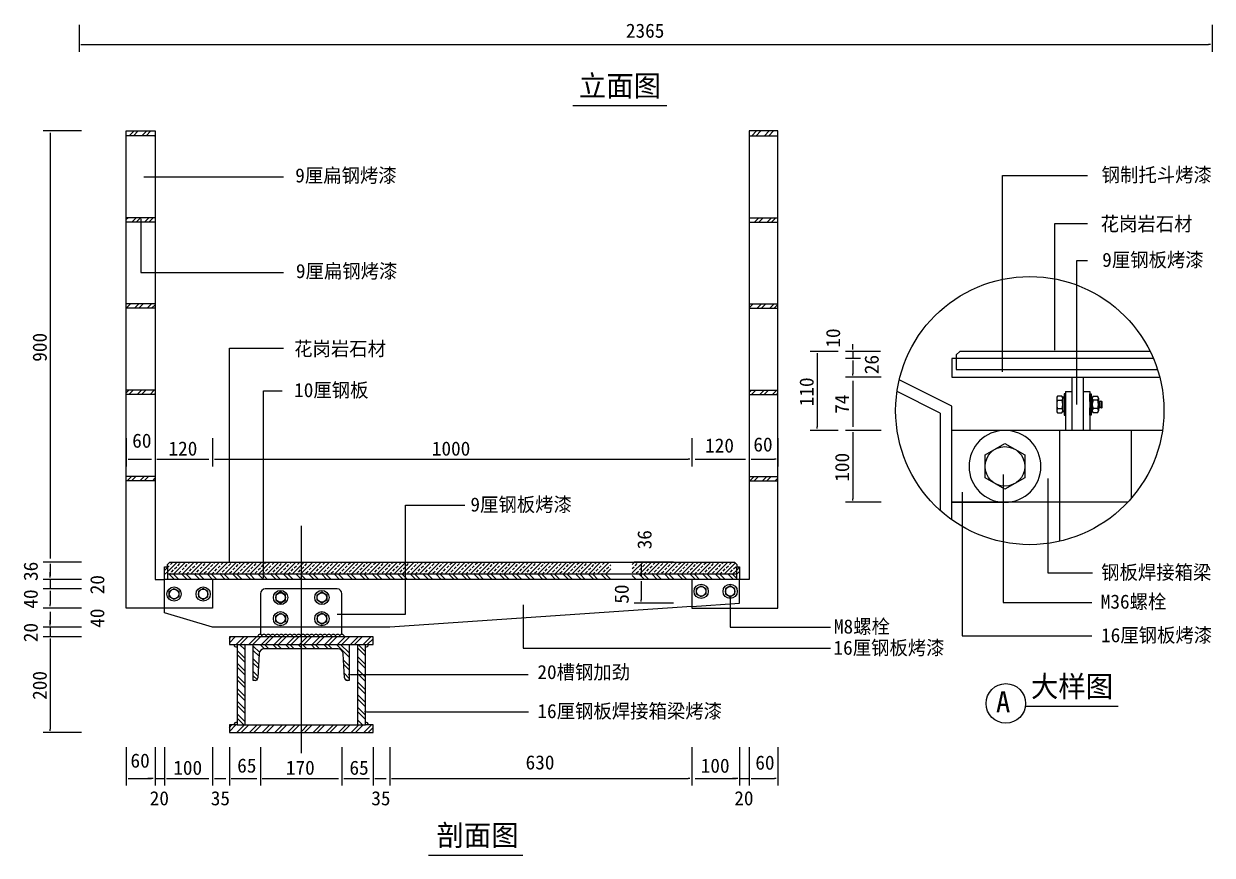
# Model space of a CAD drawing. Header units: metres. Extents: x 14945 to 17595, y 15171 to 18685.
# Drawn here: x 15114 to 17595, y 15171 to 16906 of the extents above; entities that cross this region are included whole.
import ezdxf

# ---------------------------------------------------------------- set-up
doc = ezdxf.new("R2010")
doc.units = ezdxf.units.M
for name, color, linetype in [('3', 3, 'Continuous'), ('4', 4, 'Continuous'), ('7', 7, 'Continuous'), ('BH', 3, 'Continuous'), ('DIM', 3, 'Continuous'), ('TEXT', 3, 'Continuous')]:
    doc.layers.add(name, color=color, linetype=linetype)

# ---------------------------------------------------------------- blocks, each defined once
blk = doc.blocks.new('_DOT')
at = {"color": 0, "linetype": 'ByBlock'}
blk.add_line((-0.5, 0), (-1, 0), dxfattribs=at)
blk = doc.blocks.new('DOT')
at = {"color": 0, "linetype": 'ByBlock'}
blk.add_line((-0.35, 0), (-1, 0), dxfattribs=at)
blk.add_lwpolyline([(-0.17, 0, 1), (0.17, 0, 1)], format="xyb", close=True, dxfattribs=at)

msp = doc.modelspace()

# ---------------------------------------------------------------- linework, layer by layer
for p, q in [((15365.12, 16586.76), (15370, 16586.76)), ((15358.5, 16498.75), (15358.5, 16493.88)), ((17266.5, 16224.96), (17266.5, 16229.83)), ((17157.4, 16179.51), (17157.4, 16184.38)), ((17312.25, 16111.81), (17312.25, 16116.68)), ((15543.75, 15781.26), (15543.75, 15786.14)), ((15614.63, 15749.06), (15614.63, 15753.94)), ((15768.8, 15673.96), (15773.67, 15673.96))]:
    msp.add_line(p, q)
at = {"layer": '3'}
for p, q in [((17060.28, 16207.33), (17060.28, 16184.83)), ((17060.28, 16184.83), (17480.41, 16184.83)), ((17270.28, 16124.84), (17270.28, 16124.84)), ((17270.28, 16124.84), (17270.28, 16098.59)), ((17281.28, 16128.94), (17272.03, 16128.95)), ((17285.66, 16126.44), (17283.03, 16126.44)), ((17283.03, 16126.44), (17283.03, 16124.28)), ((17283.03, 16098.96), (17283.03, 16124.28)), ((17288.28, 16133.94), (17285.66, 16133.94)), ((17285.66, 16133.94), (17285.66, 16126.44)), ((17285.66, 16126.44), (17285.66, 16096.8)), ((17288.28, 16117.71), (17288.28, 16133.94)), ((17339.28, 16117.71), (17339.28, 16133.94)), ((17339.28, 16133.94), (17341.91, 16133.94)), ((17341.91, 16133.94), (17341.91, 16126.44)), ((17341.91, 16126.44), (17341.91, 16096.8)), ((17341.91, 16126.44), (17344.53, 16126.44)), ((17344.53, 16126.44), (17344.53, 16124.28)), ((17344.53, 16098.96), (17344.53, 16124.28)), ((17346.28, 16128.94), (17355.53, 16128.95)), ((17357.28, 16124.66), (17357.28, 16119.13)), ((17271.78, 16120.29), (17281.53, 16120.28)), ((17271.78, 16102.97), (17281.53, 16102.96)), ((17283.03, 16098.96), (17283.03, 16096.8)), ((17288.28, 16089.3), (17288.28, 16104.47)), ((17339.28, 16089.3), (17339.28, 16104.47)), ((17344.53, 16098.96), (17344.53, 16096.8)), ((17355.78, 16120.29), (17346.03, 16120.28)), ((17355.78, 16102.97), (17346.03, 16102.96)), ((17357.28, 16119.13), (17358.53, 16104.13)), ((17357.28, 16119.13), (17357.28, 16104.69)), ((17357.28, 16119.13), (17359.9, 16117.94)), ((17358.53, 16104.13), (17357.28, 16104.69)), ((17357.28, 16104.69), (17357.28, 16098.59)), ((17360.91, 16105.32), (17358.53, 16104.13)), ((17359.9, 16117.94), (17362.28, 16119.13)), ((17360.91, 16105.32), (17359.9, 16117.94)), ((17363.53, 16104.13), (17360.91, 16105.32)), ((17362.28, 16119.13), (17363.53, 16104.13)), ((17362.28, 16119.13), (17364.78, 16117.99)), ((17364.78, 16104.75), (17363.53, 16104.13)), ((17364.78, 16117.99), (17364.78, 16104.75)), ((17272.03, 16094.31), (17281.28, 16094.3)), ((17283.03, 16096.8), (17285.66, 16096.8)), ((17285.66, 16096.8), (17285.66, 16089.3)), ((17285.66, 16089.3), (17288.28, 16089.3)), ((17341.91, 16089.3), (17339.28, 16089.3)), ((17344.53, 16096.8), (17341.91, 16096.8)), ((17341.91, 16096.8), (17341.91, 16089.3)), ((17355.53, 16094.31), (17346.28, 16094.3)), ((15693.5, 15858.08), (15693.5, 15383.85)), ((15408.5, 15686.44), (15408.5, 15746.44)), ((15418.18, 15721.55), (15428.18, 15727.32)), ((15428.18, 15727.32), (15438.18, 15721.55)), ((15488.82, 15727.32), (15478.82, 15721.55)), ((15498.82, 15721.55), (15488.82, 15727.32)), ((16518.18, 15727.21), (16528.18, 15732.99)), ((16518.18, 15715.66), (16518.18, 15727.21)), ((16528.18, 15732.99), (16538.18, 15727.21)), ((16538.18, 15727.21), (16538.18, 15715.66)), ((16588.82, 15732.99), (16578.82, 15727.21)), ((16578.82, 15727.21), (16578.82, 15715.66)), ((16598.82, 15727.21), (16588.82, 15732.99)), ((16598.82, 15715.66), (16598.82, 15727.21)), ((16608.5, 15696.44), (16608.5, 15746.44)), ((15418.18, 15710), (15418.18, 15721.55)), ((15428.18, 15704.23), (15418.18, 15710)), ((15438.18, 15710), (15428.18, 15704.23)), ((15438.18, 15721.55), (15438.18, 15710)), ((15478.82, 15721.55), (15478.82, 15710)), ((15478.82, 15710), (15488.82, 15704.23)), ((15488.82, 15704.23), (15498.82, 15710)), ((15498.82, 15710), (15498.82, 15721.55)), ((15650.36, 15720.18), (15640.36, 15714.41)), ((15640.36, 15714.41), (15640.36, 15702.86)), ((15640.36, 15702.86), (15650.36, 15697.08)), ((15660.37, 15714.41), (15650.36, 15720.18)), ((15650.36, 15697.08), (15660.37, 15702.86)), ((15660.37, 15702.86), (15660.37, 15714.41)), ((15726.64, 15714.41), (15736.64, 15720.18)), ((15726.64, 15702.86), (15726.64, 15714.41)), ((15736.64, 15697.08), (15726.64, 15702.86)), ((15736.64, 15720.18), (15746.64, 15714.41)), ((15746.64, 15702.86), (15736.64, 15697.08)), ((15746.64, 15714.41), (15746.64, 15702.86)), ((16528.18, 15709.89), (16518.18, 15715.66)), ((16538.18, 15715.66), (16528.18, 15709.89)), ((16578.82, 15715.66), (16588.82, 15709.89)), ((16588.82, 15709.89), (16598.82, 15715.66)), ((16508.5, 15689.59), (16608.5, 15696.44)), ((15640.36, 15670.02), (15650.36, 15675.79)), ((15640.36, 15658.47), (15640.36, 15670.02)), ((15650.36, 15652.69), (15640.36, 15658.47)), ((15650.36, 15675.79), (15660.37, 15670.02)), ((15660.37, 15658.47), (15650.36, 15652.69)), ((15660.37, 15670.02), (15660.37, 15658.47)), ((15736.64, 15675.79), (15726.64, 15670.02)), ((15726.64, 15670.02), (15726.64, 15658.47)), ((15726.64, 15658.47), (15736.64, 15652.69)), ((15746.64, 15670.02), (15736.64, 15675.79)), ((15736.64, 15652.69), (15746.64, 15658.47)), ((15746.64, 15658.47), (15746.64, 15670.02)), ((15778.5, 15646.44), (15608.5, 15646.44))]:
    msp.add_line(p, q, dxfattribs=at)
for centre, radius in [((17214.06, 16098.75), 279.91), ((17162.28, 15982.33), 41.25), ((15428.18, 15715.77), 14.88), ((15428.18, 15715.77), 10), ((15488.82, 15715.77), 14.88), ((15488.82, 15715.77), 10), ((16528.18, 15721.44), 14.88), ((16528.18, 15721.44), 10), ((16588.82, 15721.44), 14.88), ((16588.82, 15721.44), 10), ((15650.36, 15708.63), 14.88), ((15650.36, 15708.63), 10), ((15736.64, 15708.63), 14.88), ((15736.64, 15708.63), 10), ((15650.36, 15664.24), 14.88), ((15736.64, 15664.24), 14.88), ((15650.36, 15664.24), 10), ((15736.64, 15664.24), 10)]:
    msp.add_circle(centre, radius, dxfattribs=at)
for centre, radius, start, end in [((17276.2, 16124.75), 5.91, 134.75, 179.13), ((17280.71, 16125.92), 10.55, 188.88, 212.23), ((17276.61, 16124.53), 6.43, 357.79, 43.37), ((17272.61, 16125.91), 10.55, 327.77, 351.12), ((17350.95, 16124.53), 6.43, 136.63, 182.21), ((17354.96, 16125.91), 10.55, 188.88, 212.23), ((17351.37, 16124.75), 5.91, 359.19, 45.25), ((17346.86, 16125.92), 10.55, 327.77, 351.12), ((17275.37, 16099.34), 5.1, 134.7, 184.18), ((17275.64, 16098.28), 5.37, 176.72, 227.74), ((17296.03, 16111.63), 25.75, 160.35, 199.65), ((17276.36, 16098.81), 6.67, 317.51, 1.33), ((17257.28, 16111.62), 25.75, 340.35, 19.65), ((17277.94, 16099.33), 5.1, 355.82, 45.3), ((17349.62, 16099.33), 5.1, 134.7, 184.18), ((17370.28, 16111.62), 25.75, 160.35, 199.65), ((17351.2, 16098.81), 6.67, 178.67, 222.49), ((17351.92, 16098.28), 5.37, 312.26, 3.28), ((17331.53, 16111.63), 25.75, 340.35, 19.65), ((17352.19, 16099.34), 5.1, 355.82, 45.3), ((17162.28, 15982.33), 75, 90, 270), ((15607.57, 15626.79), 4.77, 35.4, 184.28), ((15615.73, 15625.83), 5.66, 37.14, 173.84), ((15624.76, 15625.83), 5.66, 37.14, 173.84), ((15633.79, 15625.83), 5.66, 37.14, 173.84), ((15642.82, 15625.83), 5.66, 37.14, 173.84), ((15651.85, 15625.83), 5.66, 37.14, 173.84), ((15660.88, 15625.83), 5.66, 37.14, 173.84), ((15669.91, 15625.83), 5.66, 37.14, 173.84), ((15678.94, 15625.83), 5.66, 37.14, 173.84), ((15687.97, 15625.83), 5.66, 37.14, 173.84), ((15697, 15625.83), 5.66, 37.14, 173.84), ((15706.03, 15625.83), 5.66, 37.14, 173.84), ((15715.06, 15625.83), 5.66, 37.14, 173.84), ((15724.09, 15625.83), 5.66, 37.14, 173.84), ((15733.12, 15625.83), 5.66, 37.14, 173.84), ((15742.15, 15625.83), 5.66, 37.14, 173.84), ((15751.18, 15625.83), 5.66, 37.14, 173.84), ((15760.21, 15625.83), 5.66, 37.14, 173.84), ((15769.24, 15625.83), 5.66, 37.14, 173.84), ((15778.27, 15625.83), 5.66, 6.16, 173.84), ((15557.9, 15609.68), 4.44, 173.26, 291.18), ((15829.11, 15609.68), 4.44, 248.82, 6.74), ((15557.9, 15443.19), 4.44, 68.82, 186.74), ((15829.11, 15443.19), 4.44, 353.26, 111.18)]:
    msp.add_arc(centre, radius, start, end, dxfattribs=at)
at = {"layer": '4'}
for p, q in [((17051.28, 16108.33), (16941.66, 16163.14)), ((17051.28, 15871.04), (17051.28, 16108.33)), ((17490.89, 16057.33), (17051.28, 16057.33)), ((17276.28, 16057.33), (17276.28, 15825.84)), ((17426.28, 15916.23), (17426.28, 16057.33)), ((17418.29, 15907.33), (17051.28, 15907.33)), ((16608.5, 15746.44), (15408.5, 15746.44)), ((15768.5, 15726.44), (15618.5, 15726.44)), ((15608.5, 15716.44), (15608.5, 15631.47)), ((15778.5, 15631.49), (15778.5, 15716.44)), ((15408.5, 15676.44), (15408.5, 15686.44)), ((15508.5, 15646.44), (15408.5, 15676.44)), ((16508.5, 15689.59), (15878.5, 15646.44)), ((15608.5, 15646.44), (15508.5, 15646.44)), ((15878.5, 15646.44), (15778.5, 15646.44)), ((15843.5, 15626.44), (15543.5, 15626.44)), ((15543.5, 15626.44), (15543.5, 15610.44)), ((15543.5, 15610.44), (15559.5, 15610.44)), ((15559.5, 15610.44), (15559.5, 15442.44)), ((15827.5, 15442.44), (15827.5, 15610.44)), ((15827.5, 15610.44), (15843.5, 15610.44)), ((15843.5, 15610.44), (15843.5, 15626.44)), ((15559.5, 15442.44), (15543.5, 15442.44)), ((15543.5, 15442.44), (15543.5, 15426.44)), ((15843.5, 15442.44), (15827.5, 15442.44)), ((15843.5, 15426.44), (15843.5, 15442.44)), ((15543.5, 15426.44), (15843.5, 15426.44))]:
    msp.add_line(p, q, dxfattribs=at)
for centre, start, end in [((15618.5, 15716.44), 90, 180), ((15768.5, 15716.44), 0, 90)]:
    msp.add_arc(centre, 10, start, end, dxfattribs=at)
at = {"layer": '7'}
for p, q in [((15328.5, 15686.44), (15328.5, 16682.44)), ((15328.5, 16682.44), (15388.5, 16682.44)), ((15388.5, 16672.38), (15328.5, 16672.38)), ((15388.5, 16682.44), (15388.5, 15746.44)), ((16688.5, 16682.44), (16628.5, 16682.44)), ((16628.5, 16682.44), (16628.5, 15746.44)), ((16628.5, 16672.38), (16688.5, 16672.38)), ((16688.5, 15686.44), (16688.5, 16682.44)), ((15388.5, 16501.38), (15328.5, 16501.38)), ((16628.5, 16501.38), (16688.5, 16501.38)), ((15388.5, 16492.38), (15328.5, 16492.38)), ((16628.5, 16492.38), (16688.5, 16492.38)), ((15388.5, 16321.38), (15328.5, 16321.38)), ((16628.5, 16321.38), (16688.5, 16321.38)), ((15388.5, 16312.38), (15328.5, 16312.38)), ((16628.5, 16312.38), (16688.5, 16312.38)), ((17067.78, 16222.33), (17060.28, 16214.83)), ((17465.21, 16222.33), (17067.78, 16222.33)), ((17472.05, 16207.33), (17051.28, 16207.33)), ((17051.28, 16207.33), (17051.28, 16168.33)), ((17060.28, 16214.83), (17060.28, 16207.33)), ((17051.28, 16168.33), (17485.18, 16168.33)), ((17301.78, 16168.33), (17301.78, 16057.33)), ((17325.78, 16168.33), (17325.78, 16057.33)), ((15388.5, 16141.38), (15328.5, 16141.38)), ((15388.5, 16132.38), (15328.5, 16132.38)), ((16628.5, 16141.38), (16688.5, 16141.38)), ((16628.5, 16132.38), (16688.5, 16132.38)), ((17027.28, 16093.5), (16937.01, 16138.64)), ((17288.28, 16138.33), (17288.28, 16057.33)), ((17288.28, 16138.33), (17301.78, 16138.33)), ((17325.78, 16138.33), (17339.28, 16138.33)), ((17339.28, 16138.33), (17339.28, 16057.33)), ((17027.28, 16093.5), (17027.28, 15890.27)), ((17162.28, 16057.33), (17051.28, 16057.33)), ((17121.03, 16006.15), (17162.28, 16029.96)), ((17162.28, 16029.96), (17203.53, 16006.15)), ((17121.03, 15958.51), (17121.03, 16006.15)), ((17203.53, 16006.15), (17203.53, 15958.51)), ((15388.5, 15961.38), (15328.5, 15961.38)), ((15388.5, 15952.38), (15328.5, 15952.38)), ((16628.5, 15961.38), (16688.5, 15961.38)), ((16628.5, 15952.38), (16688.5, 15952.38)), ((17162.28, 15934.7), (17121.03, 15958.51)), ((17203.53, 15958.51), (17162.28, 15934.7)), ((17051.28, 15907.33), (17162.28, 15907.33)), ((15414.5, 15777.44), (15419.5, 15782.44)), ((15414.5, 15772.44), (15414.5, 15777.44)), ((15419.5, 15782.44), (16597.5, 15782.44)), ((16597.5, 15782.44), (16602.5, 15777.44)), ((16602.5, 15777.44), (16602.5, 15772.44)), ((15408.5, 15746.44), (15408.5, 15772.44)), ((15408.5, 15772.44), (15414.5, 15772.44)), ((15414.5, 15772.44), (15414.5, 15746.44)), ((16602.5, 15757.44), (15414.5, 15757.44)), ((16602.5, 15746.44), (16602.5, 15772.44)), ((16602.5, 15772.44), (16608.5, 15772.44)), ((16608.5, 15772.44), (16608.5, 15746.44)), ((15388.5, 15746.44), (15408.5, 15746.44)), ((16608.5, 15746.44), (15408.5, 15746.44)), ((15508.5, 15746.44), (15508.5, 15686.44)), ((16508.5, 15746.44), (16508.5, 15686.44)), ((16628.5, 15746.44), (16608.5, 15746.44)), ((15508.5, 15686.44), (15328.5, 15686.44)), ((16508.5, 15686.44), (16688.5, 15686.44)), ((15559.5, 15610.44), (15827.5, 15610.44)), ((15575.5, 15610.44), (15575.5, 15442.44)), ((15593.5, 15535.44), (15593.5, 15610.44)), ((15593.5, 15610.44), (15793.5, 15610.44)), ((15793.5, 15610.44), (15793.5, 15535.44)), ((15811.5, 15442.44), (15811.5, 15610.44)), ((15605.75, 15591.05), (15602.96, 15540.63)), ((15770.27, 15601.44), (15616.73, 15601.44)), ((15784.04, 15540.63), (15781.25, 15591.05)), ((15597.47, 15535.44), (15593.5, 15535.44)), ((15793.5, 15535.44), (15789.53, 15535.44)), ((15559.5, 15442.44), (15827.5, 15442.44))]:
    msp.add_line(p, q, dxfattribs=at)
for centre, radius, start, end in [((17162.28, 15982.33), 75, 270, 90), ((15616.73, 15590.44), 11, 90, 176.82), ((15770.27, 15590.44), 11, 3.18, 90), ((15597.47, 15540.94), 5.5, 270, 356.82), ((15789.53, 15540.94), 5.5, 183.18, 270)]:
    msp.add_arc(centre, radius, start, end, dxfattribs=at)
at = {"layer": 'BH'}
for p, q in [((15334.55, 16672.38), (15344.61, 16682.44)), ((15343.39, 16672.38), (15353.45, 16682.44)), ((15361.06, 16672.38), (15371.13, 16682.44)), ((15369.9, 16672.38), (15379.96, 16682.44)), ((15387.58, 16672.38), (15388.5, 16673.3)), ((16633.86, 16672.38), (16643.92, 16682.44)), ((16642.69, 16672.38), (16652.76, 16682.44)), ((16660.37, 16672.38), (16670.43, 16682.44)), ((16669.21, 16672.38), (16679.27, 16682.44)), ((16686.89, 16672.38), (16688.5, 16673.99)), ((15328.5, 16498.39), (15331.48, 16501.38)), ((15340.16, 16492.38), (15349.16, 16501.38)), ((15349, 16492.38), (15358, 16501.38)), ((15366.68, 16492.38), (15375.68, 16501.38)), ((15375.52, 16492.38), (15384.52, 16501.38)), ((16628.5, 16499.08), (16630.79, 16501.38)), ((16639.47, 16492.38), (16648.47, 16501.38)), ((16648.31, 16492.38), (16657.31, 16501.38)), ((16665.99, 16492.38), (16674.99, 16501.38)), ((16674.83, 16492.38), (16683.83, 16501.38)), ((15328.5, 16312.78), (15337.1, 16321.38)), ((15345.78, 16312.38), (15354.78, 16321.38)), ((15354.62, 16312.38), (15363.62, 16321.38)), ((15372.29, 16312.38), (15381.29, 16321.38)), ((16628.5, 16313.47), (16636.41, 16321.38)), ((16645.09, 16312.38), (16654.09, 16321.38)), ((16653.92, 16312.38), (16662.92, 16321.38)), ((16671.6, 16312.38), (16680.6, 16321.38)), ((15381.13, 16312.38), (15388.5, 16319.74)), ((16680.44, 16312.38), (16688.5, 16320.44)), ((15328.5, 16136), (15333.88, 16141.38)), ((15333.72, 16132.38), (15342.72, 16141.38)), ((15351.39, 16132.38), (15360.39, 16141.38)), ((15360.23, 16132.38), (15369.23, 16141.38)), ((15377.91, 16132.38), (15386.91, 16141.38)), ((15386.75, 16132.38), (15388.5, 16134.13)), ((16628.5, 16136.69), (16633.19, 16141.38)), ((16633.02, 16132.38), (16642.02, 16141.38)), ((16650.7, 16132.38), (16659.7, 16141.38)), ((16659.54, 16132.38), (16668.54, 16141.38)), ((16677.22, 16132.38), (16686.22, 16141.38)), ((16686.06, 16132.38), (16688.5, 16134.82)), ((15330.49, 15952.38), (15339.49, 15961.38)), ((15339.33, 15952.38), (15348.33, 15961.38)), ((15357.01, 15952.38), (15366.01, 15961.38)), ((15365.85, 15952.38), (15374.85, 15961.38)), ((15383.52, 15952.38), (15388.5, 15957.35)), ((16629.8, 15952.38), (16638.8, 15961.38)), ((16638.64, 15952.38), (16647.64, 15961.38)), ((16656.32, 15952.38), (16665.32, 15961.38)), ((16665.16, 15952.38), (16674.16, 15961.38)), ((16682.83, 15952.38), (16688.5, 15958.04)), ((15414.5, 15762.38), (15434.56, 15782.44)), ((15420.42, 15777.14), (15424.84, 15781.55)), ((15427.24, 15757.44), (15452.24, 15782.44)), ((15435.88, 15774.93), (15440.3, 15779.34)), ((15442.51, 15781.55), (15443.4, 15782.44)), ((15444.91, 15757.44), (15469.91, 15782.44)), ((15451.35, 15772.72), (15455.77, 15777.14)), ((15457.98, 15779.34), (15461.07, 15782.44)), ((15462.59, 15757.44), (15487.59, 15782.44)), ((15473.45, 15777.14), (15477.87, 15781.55)), ((15480.27, 15757.44), (15505.27, 15782.44)), ((15488.92, 15774.93), (15493.34, 15779.34)), ((15495.55, 15781.55), (15496.43, 15782.44)), ((15497.95, 15757.44), (15522.95, 15782.44)), ((15504.39, 15772.72), (15508.81, 15777.14)), ((15511.01, 15779.34), (15514.11, 15782.44)), ((15515.62, 15757.44), (15540.62, 15782.44)), ((15526.48, 15777.14), (15530.9, 15781.55)), ((15533.3, 15757.44), (15558.3, 15782.44)), ((15541.95, 15774.93), (15546.37, 15779.34)), ((15548.58, 15781.55), (15549.46, 15782.44)), ((15550.98, 15757.44), (15575.98, 15782.44)), ((15557.42, 15772.72), (15561.84, 15777.14)), ((15564.05, 15779.34), (15567.14, 15782.44)), ((15568.66, 15757.44), (15593.66, 15782.44)), ((15579.52, 15777.14), (15583.94, 15781.55)), ((15586.33, 15757.44), (15611.33, 15782.44)), ((15594.98, 15774.93), (15599.4, 15779.34)), ((15601.61, 15781.55), (15602.5, 15782.44)), ((15604.01, 15757.44), (15629.01, 15782.44)), ((15610.45, 15772.72), (15614.87, 15777.14)), ((15617.08, 15779.34), (15620.17, 15782.44)), ((15621.69, 15757.44), (15646.69, 15782.44)), ((15632.55, 15777.14), (15636.97, 15781.55)), ((15639.37, 15757.44), (15664.37, 15782.44)), ((15648.02, 15774.93), (15652.44, 15779.34)), ((15654.65, 15781.55), (15655.53, 15782.44)), ((15657.05, 15757.44), (15682.05, 15782.44)), ((15663.48, 15772.72), (15667.9, 15777.14)), ((15670.11, 15779.34), (15673.21, 15782.44)), ((15674.72, 15757.44), (15693.5, 15776.22)), ((15685.58, 15777.14), (15690, 15781.55)), ((15693.5, 15776.22), (15699.72, 15782.44)), ((15693.5, 15758.54), (15717.4, 15782.44)), ((15701.05, 15774.93), (15705.47, 15779.34)), ((15707.68, 15781.55), (15708.56, 15782.44)), ((15710.08, 15757.44), (15735.08, 15782.44)), ((15716.52, 15772.72), (15720.94, 15777.14)), ((15723.15, 15779.34), (15726.24, 15782.44)), ((15727.76, 15757.44), (15752.76, 15782.44)), ((15738.61, 15777.14), (15743.03, 15781.55)), ((15745.43, 15757.44), (15770.43, 15782.44)), ((15754.08, 15774.93), (15758.5, 15779.34)), ((15760.71, 15781.55), (15761.6, 15782.44)), ((15763.11, 15757.44), (15788.11, 15782.44)), ((15769.55, 15772.72), (15773.97, 15777.14)), ((15776.18, 15779.34), (15779.27, 15782.44)), ((15780.79, 15757.44), (15805.79, 15782.44)), ((15791.65, 15777.14), (15796.07, 15781.55)), ((15798.47, 15757.44), (15823.47, 15782.44)), ((15807.12, 15774.93), (15811.54, 15779.34)), ((15813.75, 15781.55), (15814.63, 15782.44)), ((15816.14, 15757.44), (15841.14, 15782.44)), ((15822.58, 15772.72), (15827, 15777.14)), ((15829.21, 15779.34), (15832.31, 15782.44)), ((15833.82, 15757.44), (15858.82, 15782.44)), ((15844.68, 15777.14), (15849.1, 15781.55)), ((15851.5, 15757.44), (15876.5, 15782.44)), ((15860.15, 15774.93), (15864.57, 15779.34)), ((15866.78, 15781.55), (15867.66, 15782.44)), ((15869.18, 15757.44), (15894.18, 15782.44)), ((15875.62, 15772.72), (15880.04, 15777.14)), ((15882.25, 15779.34), (15885.34, 15782.44)), ((15886.86, 15757.44), (15911.86, 15782.44)), ((15897.71, 15777.14), (15902.13, 15781.55)), ((15904.53, 15757.44), (15929.53, 15782.44)), ((15913.18, 15774.93), (15917.6, 15779.34)), ((15919.81, 15781.55), (15920.69, 15782.44)), ((15922.21, 15757.44), (15947.21, 15782.44)), ((15928.65, 15772.72), (15933.07, 15777.14)), ((15935.28, 15779.34), (15938.37, 15782.44)), ((15939.89, 15757.44), (15964.89, 15782.44)), ((15950.75, 15777.14), (15955.17, 15781.55)), ((15957.57, 15757.44), (15982.57, 15782.44)), ((15966.21, 15774.93), (15970.63, 15779.34)), ((15972.84, 15781.55), (15973.73, 15782.44)), ((15975.24, 15757.44), (16000.24, 15782.44)), ((15981.68, 15772.72), (15986.1, 15777.14)), ((15988.31, 15779.34), (15991.4, 15782.44)), ((15992.92, 15757.44), (16017.92, 15782.44)), ((16003.78, 15777.14), (16008.2, 15781.55)), ((16010.6, 15757.44), (16035.6, 15782.44)), ((16019.25, 15774.93), (16023.67, 15779.34)), ((16025.88, 15781.55), (16026.76, 15782.44)), ((16028.28, 15757.44), (16053.28, 15782.44)), ((16034.72, 15772.72), (16039.14, 15777.14)), ((16041.35, 15779.34), (16044.44, 15782.44)), ((16045.95, 15757.44), (16070.95, 15782.44)), ((16056.81, 15777.14), (16061.23, 15781.55)), ((16063.63, 15757.44), (16088.63, 15782.44)), ((16072.28, 15774.93), (16076.7, 15779.34)), ((16078.91, 15781.55), (16079.79, 15782.44)), ((16081.31, 15757.44), (16106.31, 15782.44)), ((16087.75, 15772.72), (16092.17, 15777.14)), ((16094.38, 15779.34), (16097.47, 15782.44)), ((16098.99, 15757.44), (16123.99, 15782.44)), ((16109.85, 15777.14), (16114.27, 15781.55)), ((16116.66, 15757.44), (16141.66, 15782.44)), ((16125.31, 15774.93), (16129.73, 15779.34)), ((16131.94, 15781.55), (16132.83, 15782.44)), ((16134.34, 15757.44), (16159.34, 15782.44)), ((16140.78, 15772.72), (16145.2, 15777.14)), ((16147.41, 15779.34), (16150.5, 15782.44)), ((16152.02, 15757.44), (16177.02, 15782.44)), ((16162.88, 15777.14), (16167.3, 15781.55)), ((16169.7, 15757.44), (16194.7, 15782.44)), ((16178.35, 15774.93), (16182.77, 15779.34)), ((16184.98, 15781.55), (16185.86, 15782.44)), ((16187.38, 15757.44), (16212.38, 15782.44)), ((16193.81, 15772.72), (16198.23, 15777.14)), ((16200.44, 15779.34), (16203.54, 15782.44)), ((16205.05, 15757.44), (16230.05, 15782.44)), ((16215.91, 15777.14), (16220.33, 15781.55)), ((16222.73, 15757.44), (16247.73, 15782.44)), ((16231.38, 15774.93), (16235.8, 15779.34)), ((16238.01, 15781.55), (16238.89, 15782.44)), ((16240.41, 15757.44), (16265.41, 15782.44)), ((16246.85, 15772.72), (16251.27, 15777.14)), ((16253.48, 15779.34), (16256.57, 15782.44)), ((16258.09, 15757.44), (16283.09, 15782.44)), ((16268.95, 15777.14), (16273.36, 15781.55)), ((16275.76, 15757.44), (16300.76, 15782.44)), ((16284.41, 15774.93), (16288.83, 15779.34)), ((16291.04, 15781.55), (16291.93, 15782.44)), ((16293.44, 15757.44), (16318.44, 15782.44)), ((16299.88, 15772.72), (16304.3, 15777.14)), ((16306.51, 15779.34), (16309.6, 15782.44)), ((16311.12, 15757.44), (16336.12, 15782.44)), ((16321.98, 15777.14), (16326.4, 15781.55)), ((16337.45, 15774.93), (16339.46, 15776.94)), ((16384.46, 15777.75), (16389.15, 15782.44)), ((16384.46, 15760.07), (16406.83, 15782.44)), ((16390.48, 15774.93), (16394.9, 15779.34)), ((16397.11, 15781.55), (16397.99, 15782.44)), ((16399.51, 15757.44), (16424.51, 15782.44)), ((16405.95, 15772.72), (16410.37, 15777.14)), ((16412.58, 15779.34), (16415.67, 15782.44)), ((16417.19, 15757.44), (16442.19, 15782.44)), ((16428.04, 15777.14), (16432.46, 15781.55)), ((16434.86, 15757.44), (16459.86, 15782.44)), ((16443.51, 15774.93), (16447.93, 15779.34)), ((16450.14, 15781.55), (16451.02, 15782.44)), ((16452.54, 15757.44), (16477.54, 15782.44)), ((16458.98, 15772.72), (16463.4, 15777.14)), ((16465.61, 15779.34), (16468.7, 15782.44)), ((16470.22, 15757.44), (16495.22, 15782.44)), ((16481.08, 15777.14), (16485.5, 15781.55)), ((16487.9, 15757.44), (16512.9, 15782.44)), ((16496.55, 15774.93), (16500.96, 15779.34)), ((16503.17, 15781.55), (16504.06, 15782.44)), ((16505.57, 15757.44), (16530.57, 15782.44)), ((16512.01, 15772.72), (16516.43, 15777.14)), ((16518.64, 15779.34), (16521.73, 15782.44)), ((16523.25, 15757.44), (16548.25, 15782.44)), ((16534.11, 15777.14), (16538.53, 15781.55)), ((16540.93, 15757.44), (16565.93, 15782.44)), ((16549.58, 15774.93), (16554, 15779.34)), ((16556.21, 15781.55), (16557.09, 15782.44)), ((16558.61, 15757.44), (16583.61, 15782.44)), ((16565.05, 15772.72), (16569.47, 15777.14)), ((16571.68, 15779.34), (16574.77, 15782.44)), ((16576.28, 15757.44), (16599.39, 15780.55)), ((16587.14, 15777.14), (16591.56, 15781.55)), ((15408.5, 15765.22), (15414.5, 15771.22)), ((15408.5, 15756.38), (15414.5, 15762.38)), ((15414.5, 15771.22), (15418.21, 15774.93)), ((15429.02, 15746.44), (15418.02, 15757.44)), ((15418.4, 15757.44), (15420.42, 15759.46)), ((15422.63, 15761.67), (15427.05, 15766.09)), ((15437.86, 15746.44), (15426.86, 15757.44)), ((15429.26, 15768.3), (15433.68, 15772.72)), ((15438.09, 15759.46), (15442.51, 15763.88)), ((15455.53, 15746.44), (15444.53, 15757.44)), ((15444.72, 15766.09), (15449.14, 15770.51)), ((15464.37, 15746.44), (15453.37, 15757.44)), ((15453.75, 15757.44), (15457.98, 15761.67)), ((15460.19, 15763.88), (15464.61, 15768.3)), ((15466.82, 15770.51), (15471.24, 15774.93)), ((15482.05, 15746.44), (15471.05, 15757.44)), ((15471.43, 15757.44), (15473.45, 15759.46)), ((15475.66, 15761.67), (15480.08, 15766.09)), ((15490.89, 15746.44), (15479.89, 15757.44)), ((15482.29, 15768.3), (15486.71, 15772.72)), ((15491.13, 15759.46), (15495.55, 15763.88)), ((15508.57, 15746.44), (15497.57, 15757.44)), ((15497.76, 15766.09), (15502.18, 15770.51)), ((15517.41, 15746.44), (15506.41, 15757.44)), ((15506.79, 15757.44), (15511.01, 15761.67)), ((15513.22, 15763.88), (15517.64, 15768.3)), ((15519.85, 15770.51), (15524.27, 15774.93)), ((15535.08, 15746.44), (15524.08, 15757.44)), ((15524.46, 15757.44), (15526.48, 15759.46)), ((15528.69, 15761.67), (15533.11, 15766.09)), ((15543.92, 15746.44), (15532.92, 15757.44)), ((15535.32, 15768.3), (15539.74, 15772.72)), ((15544.16, 15759.46), (15548.58, 15763.88)), ((15561.6, 15746.44), (15550.6, 15757.44)), ((15550.79, 15766.09), (15555.21, 15770.51)), ((15570.44, 15746.44), (15559.44, 15757.44)), ((15559.82, 15757.44), (15564.05, 15761.67)), ((15566.26, 15763.88), (15570.68, 15768.3)), ((15572.89, 15770.51), (15577.31, 15774.93)), ((15588.12, 15746.44), (15577.12, 15757.44)), ((15577.5, 15757.44), (15579.52, 15759.46)), ((15581.73, 15761.67), (15586.15, 15766.09)), ((15596.96, 15746.44), (15585.96, 15757.44)), ((15588.35, 15768.3), (15592.77, 15772.72)), ((15597.19, 15759.46), (15601.61, 15763.88)), ((15614.63, 15746.44), (15603.63, 15757.44)), ((15603.82, 15766.09), (15608.24, 15770.51)), ((15623.47, 15746.44), (15612.47, 15757.44)), ((15612.85, 15757.44), (15617.08, 15761.67)), ((15619.29, 15763.88), (15623.71, 15768.3)), ((15625.92, 15770.51), (15630.34, 15774.93)), ((15641.15, 15746.44), (15630.15, 15757.44)), ((15630.53, 15757.44), (15632.55, 15759.46)), ((15634.76, 15761.67), (15639.18, 15766.09)), ((15649.99, 15746.44), (15638.99, 15757.44)), ((15641.39, 15768.3), (15645.81, 15772.72)), ((15650.23, 15759.46), (15654.65, 15763.88)), ((15667.67, 15746.44), (15656.67, 15757.44)), ((15656.86, 15766.09), (15661.28, 15770.51)), ((15676.5, 15746.44), (15665.5, 15757.44)), ((15665.88, 15757.44), (15670.11, 15761.67)), ((15672.32, 15763.88), (15676.74, 15768.3)), ((15678.95, 15770.51), (15683.37, 15774.93)), ((15693.5, 15747.12), (15683.18, 15757.44)), ((15683.56, 15757.44), (15685.58, 15759.46)), ((15687.79, 15761.67), (15692.21, 15766.09)), ((15693.5, 15755.96), (15692.02, 15757.44)), ((15692.4, 15757.44), (15693.5, 15758.54)), ((15703.02, 15746.44), (15693.5, 15755.96)), ((15694.42, 15768.3), (15698.84, 15772.72)), ((15703.26, 15759.46), (15707.68, 15763.88)), ((15720.7, 15746.44), (15709.7, 15757.44)), ((15709.89, 15766.09), (15714.31, 15770.51)), ((15729.54, 15746.44), (15718.54, 15757.44)), ((15718.92, 15757.44), (15723.15, 15761.67)), ((15725.36, 15763.88), (15729.78, 15768.3)), ((15731.99, 15770.51), (15736.41, 15774.93)), ((15747.22, 15746.44), (15736.22, 15757.44)), ((15736.6, 15757.44), (15738.61, 15759.46)), ((15740.82, 15761.67), (15745.24, 15766.09)), ((15756.05, 15746.44), (15745.05, 15757.44)), ((15747.45, 15768.3), (15751.87, 15772.72)), ((15756.29, 15759.46), (15760.71, 15763.88)), ((15773.73, 15746.44), (15762.73, 15757.44)), ((15762.92, 15766.09), (15767.34, 15770.51)), ((15782.57, 15746.44), (15771.57, 15757.44)), ((15771.95, 15757.44), (15776.18, 15761.67)), ((15778.39, 15763.88), (15782.81, 15768.3)), ((15785.02, 15770.51), (15789.44, 15774.93)), ((15800.25, 15746.44), (15789.25, 15757.44)), ((15789.63, 15757.44), (15791.65, 15759.46)), ((15793.86, 15761.67), (15798.28, 15766.09)), ((15809.09, 15746.44), (15798.09, 15757.44)), ((15800.49, 15768.3), (15804.91, 15772.72)), ((15809.33, 15759.46), (15813.75, 15763.88)), ((15826.77, 15746.44), (15815.77, 15757.44)), ((15815.95, 15766.09), (15820.37, 15770.51)), ((15835.6, 15746.44), (15824.6, 15757.44)), ((15824.98, 15757.44), (15829.21, 15761.67)), ((15831.42, 15763.88), (15835.84, 15768.3)), ((15838.05, 15770.51), (15842.47, 15774.93)), ((15853.28, 15746.44), (15842.28, 15757.44)), ((15842.66, 15757.44), (15844.68, 15759.46)), ((15846.89, 15761.67), (15851.31, 15766.09)), ((15862.12, 15746.44), (15851.12, 15757.44)), ((15853.52, 15768.3), (15857.94, 15772.72)), ((15862.36, 15759.46), (15866.78, 15763.88)), ((15879.8, 15746.44), (15868.8, 15757.44)), ((15868.99, 15766.09), (15873.41, 15770.51)), ((15888.64, 15746.44), (15877.64, 15757.44)), ((15878.02, 15757.44), (15882.25, 15761.67)), ((15884.46, 15763.88), (15888.88, 15768.3)), ((15891.08, 15770.51), (15895.5, 15774.93)), ((15906.31, 15746.44), (15895.31, 15757.44)), ((15895.69, 15757.44), (15897.71, 15759.46)), ((15899.92, 15761.67), (15904.34, 15766.09)), ((15915.15, 15746.44), (15904.15, 15757.44)), ((15906.55, 15768.3), (15910.97, 15772.72)), ((15915.39, 15759.46), (15919.81, 15763.88)), ((15932.83, 15746.44), (15921.83, 15757.44)), ((15922.02, 15766.09), (15926.44, 15770.51)), ((15941.67, 15746.44), (15930.67, 15757.44)), ((15931.05, 15757.44), (15935.28, 15761.67)), ((15937.49, 15763.88), (15941.91, 15768.3)), ((15944.12, 15770.51), (15948.54, 15774.93)), ((15959.35, 15746.44), (15948.35, 15757.44)), ((15948.73, 15757.44), (15950.75, 15759.46)), ((15952.96, 15761.67), (15957.38, 15766.09)), ((15968.19, 15746.44), (15957.19, 15757.44)), ((15959.59, 15768.3), (15964.01, 15772.72)), ((15968.42, 15759.46), (15972.84, 15763.88)), ((15985.86, 15746.44), (15974.86, 15757.44)), ((15975.05, 15766.09), (15979.47, 15770.51)), ((15994.7, 15746.44), (15983.7, 15757.44)), ((15984.08, 15757.44), (15988.31, 15761.67)), ((15990.52, 15763.88), (15994.94, 15768.3)), ((15997.15, 15770.51), (16001.57, 15774.93)), ((16012.38, 15746.44), (16001.38, 15757.44)), ((16001.76, 15757.44), (16003.78, 15759.46)), ((16005.99, 15761.67), (16010.41, 15766.09)), ((16021.22, 15746.44), (16010.22, 15757.44)), ((16012.62, 15768.3), (16017.04, 15772.72)), ((16021.46, 15759.46), (16025.88, 15763.88)), ((16038.9, 15746.44), (16027.9, 15757.44)), ((16028.09, 15766.09), (16032.51, 15770.51)), ((16047.74, 15746.44), (16036.74, 15757.44)), ((16037.12, 15757.44), (16041.35, 15761.67)), ((16043.55, 15763.88), (16047.97, 15768.3)), ((16050.18, 15770.51), (16054.6, 15774.93)), ((16065.41, 15746.44), (16054.41, 15757.44)), ((16054.79, 15757.44), (16056.81, 15759.46)), ((16059.02, 15761.67), (16063.44, 15766.09)), ((16074.25, 15746.44), (16063.25, 15757.44)), ((16065.65, 15768.3), (16070.07, 15772.72)), ((16074.49, 15759.46), (16078.91, 15763.88)), ((16091.93, 15746.44), (16080.93, 15757.44)), ((16081.12, 15766.09), (16085.54, 15770.51)), ((16100.77, 15746.44), (16089.77, 15757.44)), ((16090.15, 15757.44), (16094.38, 15761.67)), ((16096.59, 15763.88), (16101.01, 15768.3)), ((16103.22, 15770.51), (16107.64, 15774.93)), ((16118.45, 15746.44), (16107.45, 15757.44)), ((16107.83, 15757.44), (16109.85, 15759.46)), ((16112.06, 15761.67), (16116.48, 15766.09)), ((16127.29, 15746.44), (16116.29, 15757.44)), ((16118.68, 15768.3), (16123.1, 15772.72)), ((16127.52, 15759.46), (16131.94, 15763.88)), ((16144.96, 15746.44), (16133.96, 15757.44)), ((16134.15, 15766.09), (16138.57, 15770.51)), ((16153.8, 15746.44), (16142.8, 15757.44)), ((16143.18, 15757.44), (16147.41, 15761.67)), ((16149.62, 15763.88), (16154.04, 15768.3)), ((16156.25, 15770.51), (16160.67, 15774.93)), ((16171.48, 15746.44), (16160.48, 15757.44)), ((16160.86, 15757.44), (16162.88, 15759.46)), ((16165.09, 15761.67), (16169.51, 15766.09)), ((16180.32, 15746.44), (16169.32, 15757.44)), ((16171.72, 15768.3), (16176.14, 15772.72)), ((16180.56, 15759.46), (16184.98, 15763.88)), ((16198, 15746.44), (16187, 15757.44)), ((16187.19, 15766.09), (16191.61, 15770.51)), ((16206.83, 15746.44), (16195.83, 15757.44)), ((16196.21, 15757.44), (16200.44, 15761.67)), ((16202.65, 15763.88), (16207.07, 15768.3)), ((16209.28, 15770.51), (16213.7, 15774.93)), ((16224.51, 15746.44), (16213.51, 15757.44)), ((16213.89, 15757.44), (16215.91, 15759.46)), ((16218.12, 15761.67), (16222.54, 15766.09)), ((16233.35, 15746.44), (16222.35, 15757.44)), ((16224.75, 15768.3), (16229.17, 15772.72)), ((16233.59, 15759.46), (16238.01, 15763.88)), ((16251.03, 15746.44), (16240.03, 15757.44)), ((16240.22, 15766.09), (16244.64, 15770.51)), ((16259.87, 15746.44), (16248.87, 15757.44)), ((16249.25, 15757.44), (16253.48, 15761.67)), ((16255.69, 15763.88), (16260.11, 15768.3)), ((16262.32, 15770.51), (16266.74, 15774.93)), ((16277.55, 15746.44), (16266.55, 15757.44)), ((16266.93, 15757.44), (16268.95, 15759.46)), ((16271.15, 15761.67), (16275.57, 15766.09)), ((16286.38, 15746.44), (16275.38, 15757.44)), ((16277.78, 15768.3), (16282.2, 15772.72)), ((16286.62, 15759.46), (16291.04, 15763.88)), ((16304.06, 15746.44), (16293.06, 15757.44)), ((16293.25, 15766.09), (16297.67, 15770.51)), ((16312.9, 15746.44), (16301.9, 15757.44)), ((16302.28, 15757.44), (16306.51, 15761.67)), ((16308.72, 15763.88), (16313.14, 15768.3)), ((16315.35, 15770.51), (16319.77, 15774.93)), ((16330.58, 15746.44), (16319.58, 15757.44)), ((16319.96, 15757.44), (16321.98, 15759.46)), ((16324.19, 15761.67), (16328.61, 15766.09)), ((16339.42, 15746.44), (16328.42, 15757.44)), ((16328.8, 15757.44), (16339.46, 15768.1)), ((16330.82, 15768.3), (16335.24, 15772.72)), ((16384.46, 15768.91), (16388.27, 15772.72)), ((16392.45, 15746.44), (16384.46, 15754.43)), ((16392.69, 15759.46), (16397.11, 15763.88)), ((16410.13, 15746.44), (16399.13, 15757.44)), ((16399.32, 15766.09), (16403.74, 15770.51)), ((16418.97, 15746.44), (16407.97, 15757.44)), ((16408.35, 15757.44), (16412.58, 15761.67)), ((16414.79, 15763.88), (16419.21, 15768.3)), ((16421.41, 15770.51), (16425.83, 15774.93)), ((16436.64, 15746.44), (16425.64, 15757.44)), ((16426.02, 15757.44), (16428.04, 15759.46)), ((16430.25, 15761.67), (16434.67, 15766.09)), ((16445.48, 15746.44), (16434.48, 15757.44)), ((16436.88, 15768.3), (16441.3, 15772.72)), ((16445.72, 15759.46), (16450.14, 15763.88)), ((16463.16, 15746.44), (16452.16, 15757.44)), ((16452.35, 15766.09), (16456.77, 15770.51)), ((16472, 15746.44), (16461, 15757.44)), ((16461.38, 15757.44), (16465.61, 15761.67)), ((16467.82, 15763.88), (16472.24, 15768.3)), ((16474.45, 15770.51), (16478.87, 15774.93)), ((16489.68, 15746.44), (16478.68, 15757.44)), ((16479.06, 15757.44), (16481.08, 15759.46)), ((16483.29, 15761.67), (16487.71, 15766.09)), ((16498.52, 15746.44), (16487.52, 15757.44)), ((16489.92, 15768.3), (16494.34, 15772.72)), ((16498.75, 15759.46), (16503.17, 15763.88)), ((16516.19, 15746.44), (16505.19, 15757.44)), ((16505.38, 15766.09), (16509.8, 15770.51)), ((16525.03, 15746.44), (16514.03, 15757.44)), ((16514.41, 15757.44), (16518.64, 15761.67)), ((16520.85, 15763.88), (16525.27, 15768.3)), ((16527.48, 15770.51), (16531.9, 15774.93)), ((16542.71, 15746.44), (16531.71, 15757.44)), ((16532.09, 15757.44), (16534.11, 15759.46)), ((16536.32, 15761.67), (16540.74, 15766.09)), ((16551.55, 15746.44), (16540.55, 15757.44)), ((16542.95, 15768.3), (16547.37, 15772.72)), ((16551.79, 15759.46), (16556.21, 15763.88)), ((16569.23, 15746.44), (16558.23, 15757.44)), ((16558.42, 15766.09), (16562.84, 15770.51)), ((16578.07, 15746.44), (16567.07, 15757.44)), ((16567.45, 15757.44), (16571.68, 15761.67)), ((16573.88, 15763.88), (16578.3, 15768.3)), ((16580.51, 15770.51), (16584.93, 15774.93)), ((16595.74, 15746.44), (16584.74, 15757.44)), ((16585.12, 15757.44), (16587.14, 15759.46)), ((16589.35, 15761.67), (16593.77, 15766.09)), ((16602.5, 15748.52), (16593.58, 15757.44)), ((16593.96, 15757.44), (16602.5, 15765.98)), ((16595.98, 15768.3), (16600.4, 15772.72)), ((16602.5, 15765.98), (16608.5, 15771.98)), ((16602.5, 15757.14), (16608.5, 15763.14)), ((15694.18, 15746.44), (15693.5, 15747.12)), ((15543.5, 15623.05), (15546.89, 15626.44)), ((15543.5, 15614.21), (15555.73, 15626.44)), ((15557.4, 15610.44), (15573.4, 15626.44)), ((15575.5, 15599.95), (15565.02, 15610.44)), ((15566.24, 15610.44), (15582.24, 15626.44)), ((15575.5, 15608.79), (15573.86, 15610.44)), ((15583.92, 15610.44), (15599.92, 15626.44)), ((15592.76, 15610.44), (15608.76, 15626.44)), ((15606.4, 15594.21), (15593.5, 15607.11)), ((15616.86, 15601.44), (15607.86, 15610.44)), ((15610.44, 15610.44), (15626.44, 15626.44)), ((15625.69, 15601.44), (15616.69, 15610.44)), ((15619.28, 15610.44), (15635.28, 15626.44)), ((15643.37, 15601.44), (15634.37, 15610.44)), ((15636.95, 15610.44), (15652.95, 15626.44)), ((15652.21, 15601.44), (15643.21, 15610.44)), ((15645.79, 15610.44), (15661.79, 15626.44)), ((15669.89, 15601.44), (15660.89, 15610.44)), ((15663.47, 15610.44), (15679.47, 15626.44)), ((15678.73, 15601.44), (15669.73, 15610.44)), ((15672.31, 15610.44), (15688.31, 15626.44)), ((15696.41, 15601.44), (15687.41, 15610.44)), ((15689.99, 15610.44), (15693.5, 15613.95)), ((15693.5, 15613.95), (15705.99, 15626.44)), ((15705.24, 15601.44), (15696.24, 15610.44)), ((15698.83, 15610.44), (15714.83, 15626.44)), ((15722.92, 15601.44), (15713.92, 15610.44)), ((15716.5, 15610.44), (15732.5, 15626.44)), ((15731.76, 15601.44), (15722.76, 15610.44)), ((15725.34, 15610.44), (15741.34, 15626.44)), ((15749.44, 15601.44), (15740.44, 15610.44)), ((15743.02, 15610.44), (15759.02, 15626.44)), ((15758.28, 15601.44), (15749.28, 15610.44)), ((15751.86, 15610.44), (15767.86, 15626.44)), ((15793.5, 15583.89), (15766.95, 15610.44)), ((15769.54, 15610.44), (15785.54, 15626.44)), ((15793.5, 15592.73), (15775.79, 15610.44)), ((15778.38, 15610.44), (15794.38, 15626.44)), ((15793.5, 15610.41), (15793.47, 15610.44)), ((15796.05, 15610.44), (15812.05, 15626.44)), ((15804.89, 15610.44), (15820.89, 15626.44)), ((15827.5, 15586.6), (15811.5, 15602.6)), ((15827.5, 15595.44), (15812.5, 15610.44)), ((15822.57, 15610.44), (15838.57, 15626.44)), ((15831.41, 15610.44), (15843.5, 15622.53)), ((15575.5, 15582.27), (15559.5, 15598.27)), ((15575.5, 15573.44), (15559.5, 15589.44)), ((15605.49, 15586.29), (15593.5, 15598.27)), ((15604.56, 15569.54), (15593.5, 15580.6)), ((15793.5, 15566.21), (15781.99, 15577.72)), ((15827.5, 15568.92), (15811.5, 15584.92)), ((15575.5, 15555.76), (15559.5, 15571.76)), ((15575.5, 15546.92), (15559.5, 15562.92)), ((15604.1, 15561.16), (15593.5, 15571.76)), ((15603.17, 15544.41), (15593.5, 15554.08)), ((15793.5, 15557.37), (15782.51, 15568.37)), ((15827.5, 15560.08), (15811.5, 15576.08)), ((15827.5, 15542.41), (15811.5, 15558.41)), ((15575.5, 15529.24), (15559.5, 15545.24)), ((15575.5, 15520.4), (15559.5, 15536.4)), ((15601.52, 15537.22), (15593.5, 15545.24)), ((15793.5, 15539.7), (15783.54, 15549.66)), ((15788.88, 15535.48), (15784.07, 15540.29)), ((15827.5, 15533.57), (15811.5, 15549.57)), ((15827.5, 15515.89), (15811.5, 15531.89)), ((15575.5, 15502.73), (15559.5, 15518.73)), ((15575.5, 15493.89), (15559.5, 15509.89)), ((15827.5, 15507.05), (15811.5, 15523.05)), ((15827.5, 15489.37), (15811.5, 15505.37)), ((15575.5, 15476.21), (15559.5, 15492.21)), ((15575.5, 15467.37), (15559.5, 15483.37)), ((15827.5, 15480.54), (15811.5, 15496.54)), ((15827.5, 15462.86), (15811.5, 15478.86)), ((15575.5, 15449.69), (15559.5, 15465.69)), ((15573.92, 15442.44), (15559.5, 15456.85)), ((15827.5, 15454.02), (15811.5, 15470.02)), ((15543.5, 15437.44), (15548.5, 15442.44)), ((15543.5, 15428.6), (15557.34, 15442.44)), ((15559.02, 15426.44), (15575.02, 15442.44)), ((15567.86, 15426.44), (15583.86, 15442.44)), ((15585.54, 15426.44), (15601.54, 15442.44)), ((15594.38, 15426.44), (15610.38, 15442.44)), ((15612.05, 15426.44), (15628.05, 15442.44)), ((15620.89, 15426.44), (15636.89, 15442.44)), ((15638.57, 15426.44), (15654.57, 15442.44)), ((15647.41, 15426.44), (15663.41, 15442.44)), ((15665.09, 15426.44), (15681.09, 15442.44)), ((15673.92, 15426.44), (15689.92, 15442.44)), ((15691.6, 15426.44), (15693.5, 15428.34)), ((15693.5, 15428.34), (15707.6, 15442.44)), ((15700.44, 15426.44), (15716.44, 15442.44)), ((15718.12, 15426.44), (15734.12, 15442.44)), ((15726.96, 15426.44), (15742.96, 15442.44)), ((15744.64, 15426.44), (15760.64, 15442.44)), ((15753.47, 15426.44), (15769.47, 15442.44)), ((15771.15, 15426.44), (15787.15, 15442.44)), ((15779.99, 15426.44), (15795.99, 15442.44)), ((15797.67, 15426.44), (15813.67, 15442.44)), ((15806.51, 15426.44), (15822.51, 15442.44)), ((15821.41, 15442.44), (15811.5, 15452.34)), ((15812.57, 15442.44), (15811.5, 15443.5)), ((15824.18, 15426.44), (15840.18, 15442.44)), ((15833.02, 15426.44), (15843.5, 15436.92))]:
    msp.add_line(p, q, dxfattribs=at)
at = {"layer": 'DIM'}
for p, q in [((15229.84, 16904.07), (15229.84, 16847.83)), ((17594.84, 16904.07), (17594.84, 16847.83)), ((15237.34, 16862.83), (17587.34, 16862.83)), ((15235.14, 16682.44), (15154.88, 16682.44)), ((15169.88, 16674.94), (15169.88, 15789.94)), ((16814.49, 16222.33), (16755.37, 16222.33)), ((16902.43, 16222.33), (16829.49, 16222.33)), ((16844.49, 16229.83), (16844.49, 16237.33)), ((16844.49, 16222.33), (16844.49, 16207.33)), ((16844.49, 16222.33), (16844.49, 16207.33)), ((16770.37, 16214.83), (16770.37, 16064.83)), ((16860.47, 16207.33), (16829.49, 16207.33)), ((16844.49, 16199.83), (16844.49, 16175.83)), ((16844.49, 16199.83), (16844.49, 16192.33)), ((16903.69, 16168.33), (16829.49, 16168.33)), ((16844.49, 16160.83), (16844.49, 16064.83)), ((16814.49, 16057.33), (16755.37, 16057.33)), ((16903.69, 16057.33), (16829.49, 16057.33)), ((16844.49, 16049.83), (16844.49, 15914.83)), ((15328.5, 16041.44), (15328.5, 15982.28)), ((15388.5, 16041.44), (15388.5, 15982.28)), ((15508.5, 16041.44), (15508.5, 15982.28)), ((16508.5, 16041.44), (16508.5, 15982.28)), ((16628.5, 16041.44), (16628.5, 15982.28)), ((16688.5, 16041.44), (16688.5, 15982.28)), ((15336, 15997.28), (15381, 15997.28)), ((15396, 15997.28), (15501, 15997.28)), ((15516, 15997.28), (16501, 15997.28)), ((16516, 15997.28), (16621, 15997.28)), ((16636, 15997.28), (16681, 15997.28)), ((16903.69, 15907.33), (16829.49, 15907.33)), ((15235.14, 15782.44), (15154.88, 15782.44)), ((16470.78, 15782.44), (16388.21, 15782.44)), ((15169.88, 15774.94), (15169.88, 15753.94)), ((15169.88, 15753.94), (15169.88, 15761.44)), ((16403.21, 15774.94), (16403.21, 15753.94)), ((15235.14, 15746.44), (15154.88, 15746.44)), ((15235.14, 15726.44), (15154.88, 15726.44)), ((15169.88, 15746.44), (15169.88, 15726.44)), ((15169.88, 15746.44), (15169.88, 15726.44)), ((16470.78, 15746.44), (16388.21, 15746.44)), ((16403.21, 15738.94), (16403.21, 15703.94)), ((15169.88, 15718.94), (15169.88, 15693.94)), ((15169.88, 15718.94), (15169.88, 15711.44)), ((15235.14, 15686.44), (15154.88, 15686.44)), ((15169.88, 15678.94), (15169.88, 15653.94)), ((16470.78, 15696.44), (16388.21, 15696.44)), ((15169.88, 15653.94), (15169.88, 15661.44)), ((15235.14, 15646.44), (15154.88, 15646.44)), ((15169.88, 15646.44), (15169.88, 15626.44)), ((15169.88, 15646.44), (15169.88, 15626.44)), ((15235.14, 15626.44), (15154.88, 15626.44)), ((15169.88, 15618.94), (15169.88, 15433.94)), ((15169.88, 15618.94), (15169.88, 15611.44)), ((15235.14, 15426.44), (15154.88, 15426.44)), ((15328.5, 15396.11), (15328.5, 15316.02)), ((15388.5, 15396.11), (15388.5, 15316.02)), ((15408.5, 15396.11), (15408.5, 15316.02)), ((15508.5, 15396.11), (15508.5, 15316.02)), ((15543.5, 15396.11), (15543.5, 15316.02)), ((15608.5, 15396.11), (15608.5, 15316.02)), ((15778.5, 15396.11), (15778.5, 15316.02)), ((15843.5, 15396.11), (15843.5, 15316.02)), ((15878.5, 15396.11), (15878.5, 15316.02)), ((16508.5, 15396.11), (16508.5, 15316.02)), ((16608.5, 15396.11), (16608.5, 15316.02)), ((16628.5, 15396.11), (16628.5, 15316.02)), ((16688.5, 15396.11), (16688.5, 15316.02)), ((15336, 15331.02), (15381, 15331.02)), ((15381, 15331.02), (15373.5, 15331.02)), ((15388.5, 15331.02), (15408.5, 15331.02)), ((15388.5, 15331.02), (15408.5, 15331.02)), ((15416, 15331.02), (15501, 15331.02)), ((15416, 15331.02), (15423.5, 15331.02)), ((15516, 15331.02), (15536, 15331.02)), ((15551, 15331.02), (15601, 15331.02)), ((15616, 15331.02), (15771, 15331.02)), ((15786, 15331.02), (15836, 15331.02)), ((15851, 15331.02), (15871, 15331.02)), ((15886, 15331.02), (16501, 15331.02)), ((16516, 15331.02), (16601, 15331.02)), ((16601, 15331.02), (16593.5, 15331.02)), ((16608.5, 15331.02), (16628.5, 15331.02)), ((16608.5, 15331.02), (16628.5, 15331.02)), ((16636, 15331.02), (16681, 15331.02)), ((16636, 15331.02), (16643.5, 15331.02))]:
    msp.add_line(p, q, dxfattribs=at)
at = {"layer": 'TEXT'}
for p, q in [((16260.66, 16735.73), (16456.67, 16735.73)), ((17205.21, 15481.58), (17398.53, 15481.58)), ((15959.01, 15170.54), (16155.83, 15170.54))]:
    msp.add_line(p, q, dxfattribs=at)
for points in [[(15370, 16586.76), (15656.77, 16586.76)], [(17157.4, 16184.38), (17157.4, 16589.53), (17334.83, 16589.53)], [(15358.5, 16493.88), (15358.5, 16387.05), (15656.77, 16387.05)], [(17266.5, 16229.83), (17266.5, 16489.59), (17334.83, 16489.59)], [(17312.25, 16116.68), (17312.25, 16412.22), (17334.83, 16412.22)], [(15543.75, 15786.14), (15543.75, 16229.14), (15656.77, 16229.14)], [(15614.63, 15753.94), (15614.63, 16140.27), (15653.47, 16140.27)], [(17158.68, 15965.45), (17158.68, 15698.4), (17343.53, 15698.4)], [(17251.95, 15956.98), (17251.95, 15759.93), (17345.23, 15759.93)], [(17073.05, 15928.28), (17073.05, 15628.62), (17343.7, 15628.62)], [(15773.67, 15673.96), (15911.31, 15673.96), (15911.31, 15901.44), (16034.69, 15901.44)], [(16588.82, 15702.39), (16588.82, 15646.47), (16797.91, 15646.47)], [(16156.88, 15693.15), (16156.88, 15602.5), (16797.91, 15602.5)], [(15801, 15547.96), (16167.37, 15547.96)], [(15835, 15470.25), (16167.66, 15470.25)]]:
    msp.add_lwpolyline(points, dxfattribs=at)
msp.add_circle((17164.04, 15487.51), 41.3, dxfattribs=at)

# ---------------------------------------------------------------- block references
at = {"layer": 'DIM', "xscale": 7.5, "yscale": 7.5, "zscale": 7.5}
for p, rotation in [((15229.84, 16862.83), 180), ((15169.88, 16682.44), 90), ((16844.49, 16222.33), 270), ((16770.37, 16222.33), 90), ((16844.49, 16207.33), 90), ((16844.49, 16168.33), 270), ((16770.37, 16057.33), 270), ((16844.49, 16057.33), 90), ((15328.5, 15997.28), 180), ((15388.5, 15997.28), 180), ((15508.5, 15997.28), 180), ((16628.5, 15997.28), 180), ((16844.49, 15907.33), 270), ((15169.88, 15782.44), 90), ((16403.21, 15782.44), 90), ((15169.88, 15746.44), 270), ((16403.21, 15746.44), 90), ((15169.88, 15726.44), 90), ((16403.21, 15696.44), 270), ((15169.88, 15686.44), 270), ((15169.88, 15646.44), 270), ((15169.88, 15626.44), 90), ((15169.88, 15426.44), 270), ((15328.5, 15331.02), 180), ((15408.5, 15331.02), 180), ((15508.5, 15331.02), 180), ((15543.5, 15331.02), 180), ((15608.5, 15331.02), 180), ((15778.5, 15331.02), 180), ((15843.5, 15331.02), 180), ((15878.5, 15331.02), 180), ((16628.5, 15331.02), 180)]:
    msp.add_blockref('_DOT', p, dxfattribs=dict(at, rotation=rotation))
for p in [(17594.84, 16862.83), (16508.5, 15997.28), (16688.5, 15997.28), (15388.5, 15331.02), (16508.5, 15331.02), (16608.5, 15331.02), (16688.5, 15331.02)]:
    msp.add_blockref('_DOT', p, dxfattribs=at)
at = {"layer": 'TEXT', "xscale": 7.5, "yscale": 7.5, "zscale": 7.5}
for p, rotation in [((16588.82, 15709.89), 90), ((15793.5, 15547.96), 180), ((15827.5, 15470.25), 180)]:
    msp.add_blockref('DOT', p, dxfattribs=dict(at, rotation=rotation))

# ---------------------------------------------------------------- texts
at = {"layer": '3'}
for s, p in [('2365', (16371.15, 16877.11)), ('60', (15340.81, 16021.27)), ('120', (15416.48, 16004.78)), ('1000', (15966.1, 16004.78)), ('120', (16536.48, 16011.15)), ('60', (16637.18, 16013.32)), ('60', (15337.18, 15353.39)), ('100', (15426.48, 15338.52)), ('65', (15559.91, 15343.02)), ('170', (15661.48, 15338.52)), ('65', (15794.19, 15338.52)), ('100', (16527.32, 15342.79)), ('60', (16641.26, 15349.18)), ('20', (15377.34, 15274.77)), ('35', (15504.76, 15274.77)), ('35', (15839.76, 15274.77)), ('20', (16597.34, 15274.77))]:
    msp.add_text(s, height=29.5, dxfattribs=at).set_placement(p)
for s, p in [('900', (15162.38, 16200.73)), ('10', (16818.24, 16230.16)), ('26', (16898.72, 16174.79)), ('110', (16762.87, 16107.8)), ('74', (16836.99, 16092.15)), ('100', (16836.99, 15950.3)), ('36', (16424.67, 15809.11)), ('36', (15143.63, 15743.11)), ('20', (15282.52, 15715.28)), ('50', (16376.96, 15695.61)), ('40', (15143.63, 15685.36)), ('40', (15282.52, 15645.36)), ('20', (15143.63, 15615.28)), ('200', (15162.38, 15494.9))]:
    msp.add_text(s, height=29.5, rotation=90, dxfattribs=at).set_placement(p)
at = {"layer": 'TEXT'}
for s, height, p in [('立面图', 44, (16272.97, 16754.71)), ('9厘扁钢烤漆', 29.5, (15681, 16575)), ('钢制托斗烤漆', 29.5, (17364.04, 16576.12)), ('花岗岩石材', 29.5, (17361.88, 16473.72)), ('9厘钢板烤漆', 29.5, (17365.18, 16398.75)), ('9厘扁钢烤漆', 29.5, (15682.44, 16375.29)), ('花岗岩石材', 29.5, (15678.68, 16213.28)), ('10厘钢板', 29.5, (15678.68, 16126.81)), ('9厘钢板烤漆', 29.5, (16046.62, 15887.98)), ('钢板焊接箱梁', 29.5, (17362.9, 15746.47)), ('M36螺栓', 29.5, (17362.18, 15685.27)), ('M8螺栓', 29.5, (16805.3, 15633.35)), ('16厘钢板烤漆', 29.5, (17362.79, 15615.16)), ('16厘钢板烤漆', 29.5, (16804.33, 15589.03)), ('20槽钢加劲', 29.5, (16186.44, 15538.18)), ('大样图', 44, (17216.37, 15500.99)), ('A ', 44, (17143.49, 15468.78)), ('16厘钢板焊接箱梁烤漆', 29.5, (16186.44, 15456.79)), ('630', 29.5, (16161.8, 15349.65)), ('剖面图', 44, (15975.77, 15190.26))]:
    msp.add_text(s, height=height, dxfattribs=at).set_placement(p)

doc.saveas('drawing.dxf')
